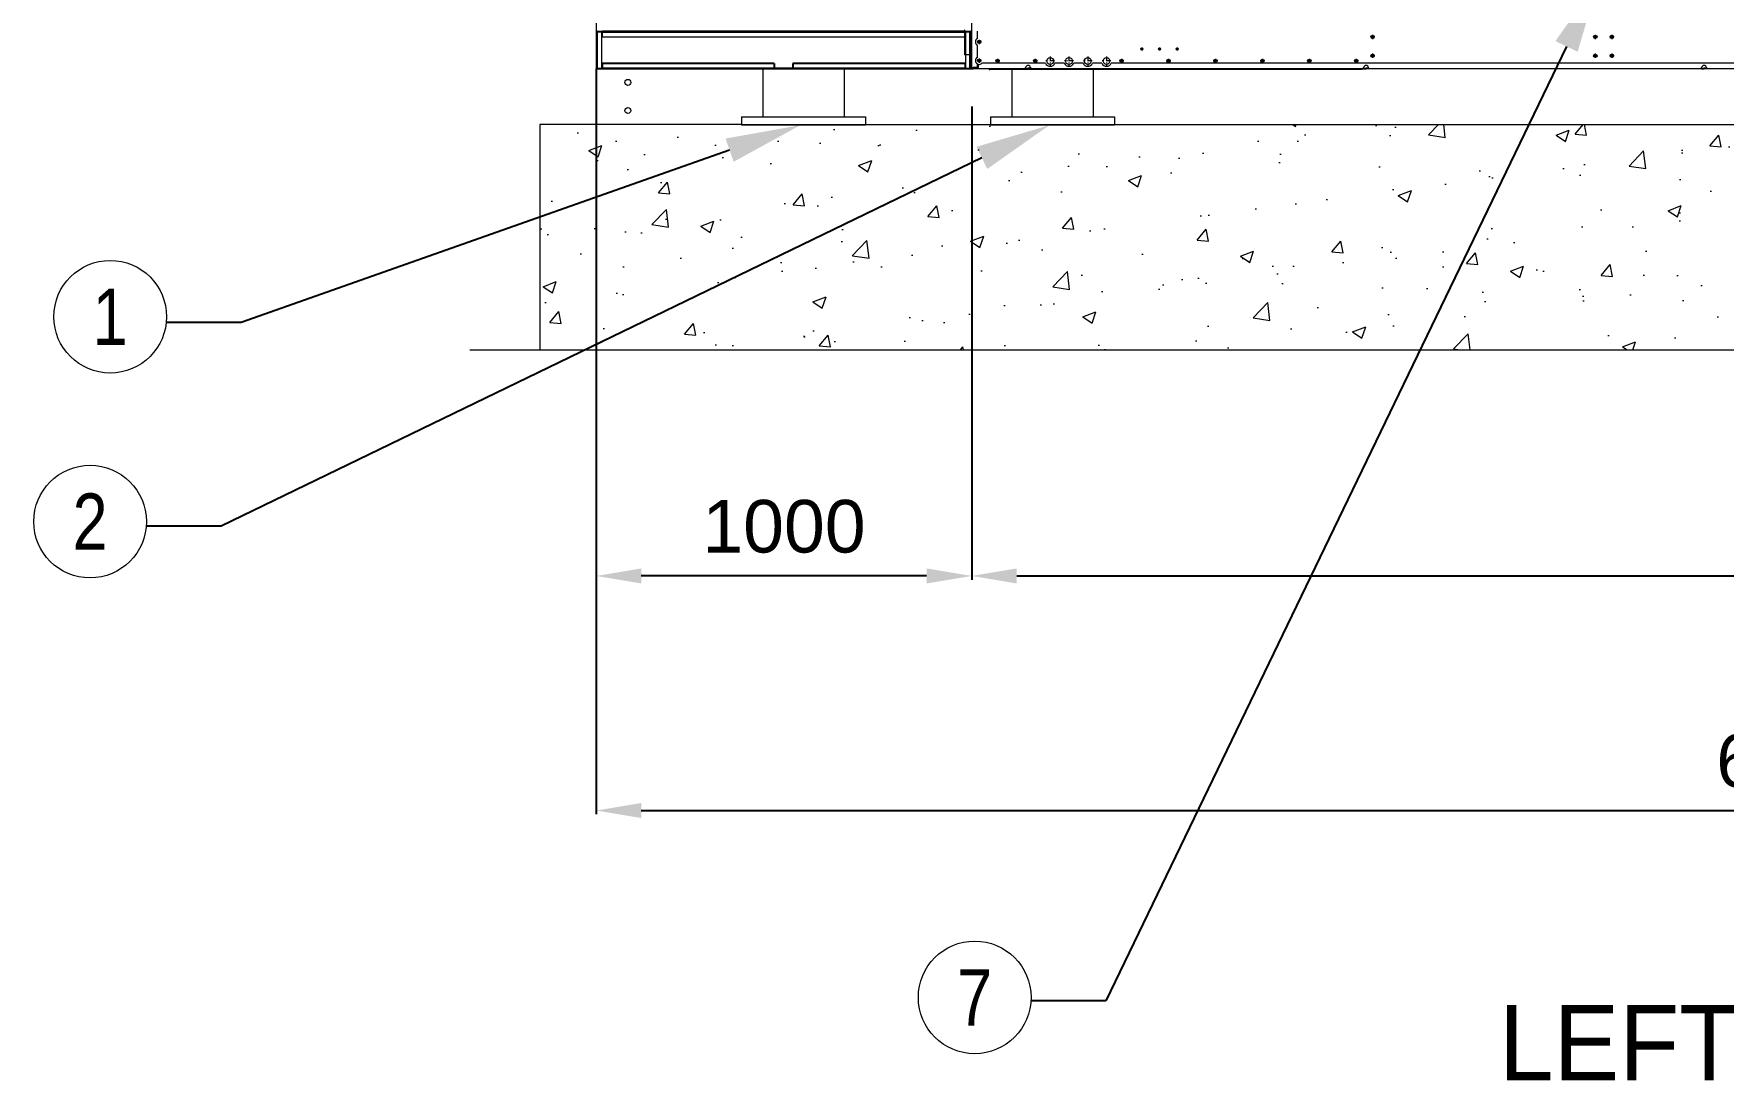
# Model space of a CAD drawing. Header units: millimetres. Extents: x -17070 to 52290, y -291348 to 40308.
# Drawn here: x 29672 to 34171, y 23300 to 26086 of the extents above; entities that cross this region are included whole.
import ezdxf
from ezdxf import colors
from ezdxf.entities.mleader import LeaderData, LeaderLine
from ezdxf.enums import TextEntityAlignment as Align
from ezdxf.math import Vec2, Vec3

# ---------------------------------------------------------------- set-up
doc = ezdxf.new("R2010")
doc.units = ezdxf.units.MM
doc.linetypes.add('DASHDOT', pattern=[18.5, 12, -3, 0.5, -3])
for name, color, linetype in [('냉각탑_dim', 1, 'Continuous'), ('냉각탑_text', 3, 'Continuous'), ('냉각탑_기초', 23, 'Continuous')]:
    doc.layers.add(name, color=color, linetype=linetype)
doc.styles.get("Standard").update_dxf_attribs({"font": 'arial.ttf'})
doc.styles.add('돋움', font='Dotum.ttf')
doc.dimstyles.new('1.40', dxfattribs={"dimscale": 20, "dimtxt": 1.5, "dimasz": 1, "dimexe": 0.5, "dimexo": 0.5, "dimgap": 0.5, "dimtad": 1, "dimdec": 0, "dimzin": 0, "dimdsep": 46, "dimtxsty": 'Standard', "dimcen": 0, "dimclrd": 2, "dimclre": 2, "dimclrt": 3, "dimadec": 0, "dimazin": 0, "dimtfac": 1, "dimtdec": 0, "dimtmove": 0, "dimatfit": 0, "dimfxl": 1, "dimtolj": 1, "dimtzin": 0, "dimlwd": -1, "dimlwe": -1, "dimarcsym": 0})

# ---------------------------------------------------------------- blocks, each defined once
blk = doc.blocks.new('*D586')
at = {"color": 2, "transparency": 16777216}
for p, q in [((31170, 25893), (31170, 24632.8)), ((32170, 25893), (32170, 24632.8)), ((32050, 24642.8), (31290, 24642.8))]:
    blk.add_line(p, q, dxfattribs=at)
for points in [[(31290, 24662.8), (31290, 24622.8), (31170, 24642.8)], [(32050, 24662.8), (32050, 24622.8), (32170, 24642.8)]]:
    blk.add_solid(points, dxfattribs=at)
at = {"layer": 'Defpoints', "color": 0, "transparency": 16777216}
for p in [(31170, 25993), (32170, 25993), (31170, 24642.8)]:
    blk.add_point(p, dxfattribs=at)
at = {"color": 3, "lineweight": 20, "transparency": 16777216, "insert": (31670, 24774.2), "char_height": 140, "attachment_point": 5}
blk.add_mtext('\\A1;1000', dxfattribs=at)
blk = doc.blocks.new('*D587')
at = {"color": 2, "transparency": 16777216}
for p, q in [((32170, 25893), (32170, 24632.8)), ((37570, 25893), (37570, 24632.8)), ((32290, 24642.8), (37450, 24642.8))]:
    blk.add_line(p, q, dxfattribs=at)
for points in [[(32290, 24662.8), (32290, 24622.8), (32170, 24642.8)], [(37450, 24662.8), (37450, 24622.8), (37570, 24642.8)]]:
    blk.add_solid(points, dxfattribs=at)
at = {"layer": 'Defpoints', "color": 0, "transparency": 16777216}
for p in [(32170, 25993), (37570, 25993), (37570, 24642.8)]:
    blk.add_point(p, dxfattribs=at)
at = {"color": 3, "lineweight": 20, "transparency": 16777216, "insert": (34870, 24774.2), "char_height": 140, "attachment_point": 5}
blk.add_mtext('\\A1;5400', dxfattribs=at)
blk = doc.blocks.new('*D588')
at = {"color": 2, "transparency": 16777216}
for p, q in [((31170, 25893), (31170, 24008.2)), ((37570, 25893), (37570, 24008.2)), ((31290, 24018.2), (37450, 24018.2))]:
    blk.add_line(p, q, dxfattribs=at)
for points in [[(31290, 24038.2), (31290, 23998.2), (31170, 24018.2)], [(37450, 24038.2), (37450, 23998.2), (37570, 24018.2)]]:
    blk.add_solid(points, dxfattribs=at)
at = {"layer": 'Defpoints', "color": 0, "transparency": 16777216}
for p in [(31170, 25993), (37570, 25993), (37570, 24018.2)]:
    blk.add_point(p, dxfattribs=at)
at = {"color": 3, "lineweight": 20, "transparency": 16777216, "insert": (34370, 24149.7), "char_height": 140, "attachment_point": 5}
blk.add_mtext('\\A1;6400', dxfattribs=at)
blk = doc.blocks.new('485689')
at = {"color": 7, "lineweight": 13, "ltscale": 0.486}
for p, q in [((183525.3, 30767.5), (183525.3, 30864.7)), ((183528.1, 30767.5), (183528.1, 30864.7)), ((184520.5, 30864.7), (184520.5, 30767.5)), ((184523.3, 30864.7), (184523.3, 30767.5))]:
    blk.add_line(p, q, dxfattribs=at)
at = {"color": 7, "lineweight": 13, "ltscale": 0.014}
for p, q in [((183528.1, 30864.7), (183525.3, 30864.7)), ((183541.9, 30863.3), (183541.9, 30866.1)), ((184506.7, 30863.3), (184506.7, 30866.1)), ((184520.5, 30864.7), (184523.3, 30864.7)), ((183528.1, 30767.5), (183525.3, 30767.5)), ((183541.9, 30768.9), (183541.9, 30766.1)), ((184506.7, 30768.9), (184506.7, 30766.1)), ((184520.5, 30767.5), (184523.3, 30767.5))]:
    blk.add_line(p, q, dxfattribs=at)
at = {"color": 7, "lineweight": 13, "ltscale": 0.004}
for p, q in [((183526.9, 30866.1), (183527.7, 30866.1)), ((184520.9, 30866.1), (184521.7, 30866.1)), ((183527.7, 30766.1), (183526.9, 30766.1)), ((184521.7, 30766.1), (184520.9, 30766.1))]:
    blk.add_line(p, q, dxfattribs=at)
at = {"color": 7, "lineweight": 13, "ltscale": 0.007}
for p, q in [((183526.9, 30864.7), (183526.9, 30866.1)), ((183527.7, 30866.1), (183527.7, 30864.7)), ((184520.9, 30864.7), (184520.9, 30866.1)), ((184521.7, 30864.7), (184521.7, 30866.1)), ((183526.9, 30766.1), (183526.9, 30767.5)), ((183527.7, 30766.1), (183527.7, 30767.5)), ((184520.9, 30767.5), (184520.9, 30766.1)), ((184521.7, 30766.1), (184521.7, 30767.5))]:
    blk.add_line(p, q, dxfattribs=at)
at = {"color": 7, "lineweight": 13, "ltscale": 0.071}
for p, q in [((183541.9, 30866.1), (183527.7, 30866.1)), ((184520.9, 30866.1), (184506.7, 30866.1)), ((183527.7, 30766.1), (183541.9, 30766.1)), ((184506.7, 30766.1), (184520.9, 30766.1))]:
    blk.add_line(p, q, dxfattribs=at)
at = {"color": 7, "lineweight": 13, "ltscale": 0.061}
for p, q in [((183540.3, 30864.7), (183528.1, 30864.7)), ((183541.9, 30863.3), (183541.9, 30851.1)), ((184506.7, 30851.1), (184506.7, 30863.3)), ((184520.5, 30864.7), (184508.3, 30864.7)), ((183528.1, 30767.5), (183540.3, 30767.5)), ((184508.3, 30767.5), (184520.5, 30767.5))]:
    blk.add_line(p, q, dxfattribs=at)
at = {"color": 7, "lineweight": 13, "ltscale": 0.366205}
for p, q in [((183540.3, 30864.7), (183540.3, 30768.9)), ((184508.3, 30781.1), (184508.3, 30864.7))]:
    blk.add_line(p, q, dxfattribs=at)
at = {"color": 7, "lineweight": 13, "ltscale": 0.008}
for p, q in [((183540.3, 30864.5), (183541.9, 30864.5)), ((183540.3, 30863.3), (183541.9, 30863.3)), ((184506.7, 30866.1), (184506.7, 30864.5)), ((184506.7, 30864.5), (184508.3, 30864.5)), ((184506.7, 30863.3), (184508.3, 30863.3)), ((183541.9, 30768.9), (183540.3, 30768.9)), ((183541.9, 30767.7), (183540.3, 30767.7)), ((184508.3, 30768.9), (184506.7, 30768.9)), ((184508.3, 30767.7), (184506.7, 30767.7)), ((184506.7, 30766.1), (184506.7, 30767.7))]:
    blk.add_line(p, q, dxfattribs=at)
at = {"color": 7, "lineweight": 13}
for p, q in [((183541.9, 30866.1), (184506.7, 30866.1)), ((183541.9, 30863.3), (184506.7, 30863.3)), ((184506.7, 30851.1), (183541.9, 30851.1)), ((184506.7, 30768.9), (183541.9, 30768.9)), ((184506.7, 30766.1), (183541.9, 30766.1))]:
    blk.add_line(p, q, dxfattribs=at)
at = {"color": 7, "lineweight": 13, "ltscale": 0.001386}
for p, q in [((183541.9, 30866.1), (183541.9, 30865.8)), ((183541.9, 30766.1), (183541.9, 30766.4))]:
    blk.add_line(p, q, dxfattribs=at)
at = {"color": 7, "lineweight": 13, "ltscale": 0.076206}
for p, q in [((183540.3, 30782.7), (183540.3, 30767.5)), ((184508.3, 30767.5), (184508.3, 30782.7))]:
    blk.add_line(p, q, dxfattribs=at)
at = {"color": 7, "lineweight": 13, "ltscale": 0.05737}
for p, q in [((183541.9, 30780.4), (183541.9, 30768.9)), ((184506.7, 30780.4), (184506.7, 30768.9))]:
    blk.add_line(p, q, dxfattribs=at)
for p, q in [((183541.9, 30780.4), (183999.3, 30780.4)), ((183999.3, 30780.4), (183999.3, 30768.9)), ((184049.3, 30780.4), (184506.7, 30780.4)), ((184049.3, 30780.4), (184049.3, 30768.9))]:
    blk.add_line(p, q)
blk = doc.blocks.new('1')
at = {"lineweight": 20}
for p, q in [((31170, 29593), (31170, 25993)), ((31170, 25993), (32170, 25993)), ((32170, 25993), (32170, 25996.5)), ((32170, 25993), (32173.5, 25993)), ((37570, 25993), (32670, 25993))]:
    blk.add_line(p, q, dxfattribs=at)
at = {"color": 7, "lineweight": 20}
for p, q in [((32170, 25996.5), (32170, 26476)), ((32150.8, 26097.1), (32150.8, 26030.8)), ((32185, 26023.6), (32185, 26056.3)), ((32366.4, 26008), (32197.2, 26008)), ((32416.4, 26008), (32391.7, 26008)), ((32466.4, 26008), (32441.7, 26008)), ((32516.4, 26008), (32491.7, 26008)), ((34798.4, 26008), (32541.7, 26008)), ((31613.8, 25993), (31613.8, 25865)), ((31830.1, 25993), (31830.1, 25865)), ((32313.3, 25993), (32187, 25993)), ((33206.5, 25991), (32219.5, 25991)), ((32277, 25991), (32277, 25865)), ((33213.3, 25993), (32326.8, 25993)), ((32493.3, 25991), (32493.3, 25865)), ((34113.3, 25993), (33226.8, 25993)), ((35013.3, 25993), (34126.8, 25993)), ((31556.9, 25865), (31886.9, 25865)), ((31556.9, 25865), (31556.9, 25843)), ((31886.9, 25843), (31556.9, 25843)), ((31886.9, 25865), (31886.9, 25843)), ((32220.2, 25865), (32550.2, 25865)), ((32220.2, 25865), (32220.2, 25843)), ((32550.2, 25843), (32220.2, 25843)), ((32550.2, 25865), (32550.2, 25843))]:
    blk.add_line(p, q, dxfattribs=at)
at = {"color": 7, "lineweight": 20, "ltscale": 0.483494}
blk.add_line((32185, 26073.6), (32185, 26093), dxfattribs=at)
at = {"color": 7, "linetype": 'DASHDOT', "lineweight": 20, "ltscale": 0.292499}
for p, q in [((32195.9, 26065), (32184.2, 26065)), ((33243.4, 26078), (33231.7, 26078)), ((33836.4, 26078), (33824.7, 26078)), ((33880.4, 26078), (33868.7, 26078)), ((32195.9, 26015), (32184.2, 26015)), ((32244.9, 26014), (32233.2, 26014)), ((32344.9, 26014), (32333.2, 26014)), ((32574.9, 26014), (32563.2, 26014)), ((32699.9, 26014), (32688.2, 26014)), ((32824.9, 26014), (32813.2, 26014)), ((32949.9, 26014), (32938.2, 26014)), ((33074.9, 26014), (33063.2, 26014)), ((33199.9, 26014), (33188.2, 26014)), ((33243.4, 26028), (33231.7, 26028)), ((33836.4, 26028), (33824.7, 26028)), ((33880.4, 26028), (33868.7, 26028))]:
    blk.add_line(p, q, dxfattribs=at)
at = {"color": 7, "linetype": 'DASHDOT', "lineweight": 20, "ltscale": 0.2925}
for p, q in [((32190, 26070.8), (32190, 26059.1)), ((33237.5, 26083.8), (33237.5, 26072.1)), ((33830.5, 26083.8), (33830.5, 26072.1)), ((33874.5, 26083.8), (33874.5, 26072.1)), ((32190, 26020.8), (32190, 26009.1)), ((32239, 26019.8), (32239, 26008.1)), ((32339, 26019.8), (32339, 26008.1)), ((32569, 26019.8), (32569, 26008.1)), ((32694, 26019.8), (32694, 26008.1)), ((32819, 26019.8), (32819, 26008.1)), ((32944, 26019.8), (32944, 26008.1)), ((33069, 26019.8), (33069, 26008.1)), ((33194, 26019.8), (33194, 26008.1)), ((33237.5, 26033.8), (33237.5, 26022.1)), ((33830.5, 26033.8), (33830.5, 26022.1)), ((33874.5, 26033.8), (33874.5, 26022.1))]:
    blk.add_line(p, q, dxfattribs=at)
at = {"color": 7, "linetype": 'DASHDOT', "lineweight": 20, "ltscale": 0.195}
for p, q in [((32623, 26049.9), (32623, 26042.1)), ((32670, 26049.9), (32670, 26042.1)), ((32717, 26049.9), (32717, 26042.1)), ((33237, 26081.9), (33237, 26074.1)), ((33830, 26081.9), (33830, 26074.1)), ((33874, 26081.9), (33874, 26074.1)), ((33237, 26031.9), (33237, 26024.1)), ((33830, 26031.9), (33830, 26024.1)), ((33874, 26031.9), (33874, 26024.1))]:
    blk.add_line(p, q, dxfattribs=at)
at = {"color": 7, "linetype": 'DASHDOT', "lineweight": 20, "ltscale": 0.195001}
for p, q in [((33240.9, 26078), (33233.1, 26078)), ((33833.9, 26078), (33826.1, 26078)), ((33877.9, 26078), (33870.1, 26078)), ((32626.9, 26046), (32619.1, 26046)), ((32673.9, 26046), (32666.1, 26046)), ((32720.9, 26046), (32713.1, 26046)), ((33240.9, 26028), (33233.1, 26028)), ((33833.9, 26028), (33826.1, 26028)), ((33877.9, 26028), (33870.1, 26028))]:
    blk.add_line(p, q, dxfattribs=at)
at = {"color": 7, "lineweight": 20, "ltscale": 0.479992}
blk.add_line((32170, 26030.8), (32150.8, 26030.8), dxfattribs=at)
at = {"color": 7, "lineweight": 20, "ltscale": 0.245994}
blk.add_line((32185, 25996.5), (32185, 26006.3), dxfattribs=at)
at = {"color": 7, "lineweight": 20, "ltscale": 0.224015}
blk.add_line((32187, 26005.4), (32187, 25996.5), dxfattribs=at)
at = {"color": 7, "lineweight": 20, "ltscale": 0.15}
blk.add_line((32190, 26012), (32190, 26018), dxfattribs=at)
at = {"color": 7, "linetype": 'DASHDOT', "lineweight": 20}
for p, q in [((32390.7, 26014), (32367.3, 26014)), ((32379, 26025.7), (32379, 26002.3)), ((32440.7, 26014), (32417.3, 26014)), ((32429, 26025.7), (32429, 26002.3)), ((32490.7, 26014), (32467.3, 26014)), ((32479, 26025.7), (32479, 26002.3)), ((32540.7, 26014), (32517.3, 26014)), ((32529, 26025.7), (32529, 26002.3))]:
    blk.add_line(p, q, dxfattribs=at)
at = {"ltscale": 500}
for p, q in [((31170, 25993), (31170, 25907.8)), ((31170, 25907.8), (31170, 25844.6))]:
    blk.add_line(p, q, dxfattribs=at)
at = {"color": 7, "lineweight": 20, "ltscale": 0.0875}
for p, q in [((32170, 25996.5), (32173.5, 25996.5)), ((32187, 25993), (32187, 25996.5))]:
    blk.add_line(p, q, dxfattribs=at)
at = {"color": 7, "lineweight": 20, "ltscale": 0.0375}
blk.add_line((32173.5, 25995), (32173.5, 25996.5), dxfattribs=at)
at = {"color": 7, "lineweight": 20, "ltscale": 0.2875}
blk.add_line((32185, 25996.5), (32173.5, 25996.5), dxfattribs=at)
at = {"color": 7, "lineweight": 20, "ltscale": 0.05}
for p, q in [((32173.5, 25993), (32173.5, 25995)), ((32216, 25991), (32218, 25991)), ((32313.3, 25993), (32313.3, 25995)), ((32326.8, 25993), (32326.8, 25995)), ((33210, 25991), (33208, 25991)), ((33213.3, 25993), (33213.3, 25995)), ((33226.8, 25993), (33226.8, 25995)), ((34113.3, 25993), (34113.3, 25995)), ((34126.8, 25993), (34126.8, 25995))]:
    blk.add_line(p, q, dxfattribs=at)
at = {"color": 7, "lineweight": 20, "ltscale": 0.3375}
for p, q in [((32173.5, 25995), (32187, 25995)), ((32187, 25993), (32173.5, 25993))]:
    blk.add_line(p, q, dxfattribs=at)
at = {"color": 7, "lineweight": 20, "ltscale": 0.050016}
for p, q in [((32216, 25991), (32216, 25993)), ((32218, 25991), (32218, 25993))]:
    blk.add_line(p, q, dxfattribs=at)
at = {"color": 7, "lineweight": 20, "ltscale": 0.049866}
for p, q in [((32219.5, 25993), (32219.5, 25991)), ((33206.5, 25993), (33206.5, 25991))]:
    blk.add_line(p, q, dxfattribs=at)
at = {"color": 7, "lineweight": 20, "ltscale": 0.169248}
for p, q in [((32313.3, 25995), (32320, 25995)), ((32313.3, 25993), (32320, 25993)), ((32326.8, 25995), (32320, 25995)), ((32326.8, 25993), (32320, 25993)), ((33213.3, 25995), (33220, 25995)), ((33213.3, 25993), (33220, 25993)), ((33226.8, 25995), (33220, 25995)), ((33226.8, 25993), (33220, 25993)), ((34113.3, 25995), (34120, 25995)), ((34113.3, 25993), (34120, 25993)), ((34126.8, 25995), (34120, 25995)), ((34126.8, 25993), (34120, 25993))]:
    blk.add_line(p, q, dxfattribs=at)
at = {"color": 7, "lineweight": 20, "ltscale": 0.050015}
for p, q in [((33208, 25993), (33208, 25991)), ((33210, 25993), (33210, 25991))]:
    blk.add_line(p, q, dxfattribs=at)
at = {"color": 7, "lineweight": 20}
for centre, radius in [((32190, 26065), 4.5), ((32190, 26065), 3), ((32623, 26046), 3), ((32670, 26046), 3), ((32717, 26046), 3), ((33237.5, 26078), 4.5), ((33237, 26078), 3), ((33830.5, 26078), 4.5), ((33830, 26078), 3), ((33874.5, 26078), 4.5), ((33874, 26078), 3), ((32190, 26015), 4.5), ((32190, 26015), 3), ((32239, 26014), 4.5), ((32239, 26014), 3), ((32339, 26014), 4.5), ((32339, 26014), 3), ((32379, 26014), 9), ((32429, 26014), 9), ((32479, 26014), 9), ((32529, 26014), 9), ((32569, 26014), 4.5), ((32569, 26014), 3), ((32694, 26014), 4.5), ((32694, 26014), 3), ((32819, 26014), 4.5), ((32819, 26014), 3), ((32944, 26014), 4.5), ((32944, 26014), 3), ((33069, 26014), 4.5), ((33069, 26014), 3), ((33194, 26014), 4.5), ((33194, 26014), 3), ((33237.5, 26028), 4.5), ((33237, 26028), 3), ((33830.5, 26028), 4.5), ((33830, 26028), 3), ((33874.5, 26028), 4.5), ((33874, 26028), 3)]:
    blk.add_circle(centre, radius, dxfattribs=at)
at = {"lineweight": 20}
for centre in [(31254.3, 25957.1), (31254.3, 25882.1)]:
    blk.add_circle(centre, 8, dxfattribs=at)
at = {"color": 7, "lineweight": 20}
for centre, radius, start, end in [((32190, 26065), 10, 120, 240), ((32190, 26015), 10, 120, 240), ((32190, 26015), 10, 252.5424, 315.573), ((32320, 25995), 7, 12.3736, 167.6264), ((32379, 26014), 14, 205.3769, 334.6231), ((32429, 26014), 14, 205.3769, 334.6231), ((32479, 26014), 14, 205.3769, 334.6231), ((32529, 26014), 14, 205.3769, 334.6231), ((33220, 25995), 7, 12.3736, 167.6264), ((34120, 25995), 7, 12.3736, 167.6264), ((32173.5, 25996.5), 3.5, 180, 270), ((32173.5, 25996.5), 1.5, 180, 270), ((32208.5, 25996.5), 3.5, 270, 270.245), ((32217.5, 25996.5), 3.5, 269.755, 270), ((33210.5, 25996.5), 3.5, 270, 270.245), ((33208.2, 25994), 18.8, 0.553, 7.5903), ((33254.5, 25996.5), 3.5, 270, 270.245), ((33812.5, 25996.5), 3.5, 269.755, 270), ((33847.5, 25996.5), 3.5, 270, 270.245), ((33856.5, 25996.5), 3.5, 269.755, 270), ((33891.5, 25996.5), 3.5, 270, 270.245)]:
    blk.add_arc(centre, radius, start, end, dxfattribs=at)
for points in [[(32313, 25994.2), (32313, 25994.6), (32313.1, 25995), (32313.1, 25995.5), (32313.1, 25996), (32313.2, 25996.5)], [(32313.1, 25995.2), (32313.1, 25995.1), (32313.1, 25995), (32313.2, 25995), (32313.2, 25995), (32313.3, 25995)], [(32327, 25995.2), (32327, 25995.1), (32327, 25995), (32326.9, 25995), (32326.9, 25995), (32326.8, 25995)], [(32326.9, 25996.5), (32326.9, 25996), (32327, 25995.5), (32327, 25995), (32327, 25994.6), (32327, 25994.2)], [(33213, 25994.2), (33213, 25994.6), (33213.1, 25995), (33213.1, 25995.5), (33213.1, 25996), (33213.2, 25996.5)], [(33213.1, 25995.2), (33213.1, 25995.1), (33213.1, 25995), (33213.2, 25995), (33213.2, 25995), (33213.3, 25995)], [(33227, 25995.2), (33227, 25995.1), (33227, 25995), (33226.9, 25995), (33226.9, 25995), (33226.8, 25995)], [(34113, 25994.2), (34113, 25994.6), (34113.1, 25995), (34113.1, 25995.5), (34113.1, 25996), (34113.2, 25996.5)], [(34113.1, 25995.2), (34113.1, 25995.1), (34113.1, 25995), (34113.2, 25995), (34113.2, 25995), (34113.3, 25995)], [(34127, 25995.2), (34127, 25995.1), (34127, 25995), (34126.9, 25995), (34126.9, 25995), (34126.8, 25995)], [(34126.9, 25996.5), (34126.9, 25996), (34127, 25995.5), (34127, 25995), (34127, 25994.6), (34127, 25994.2)]]:
    blk.add_open_spline(points, degree=5, dxfattribs=at)
for points in [[(32313, 25994.2), (32313, 25993.8), (32313.1, 25993.5), (32313.1, 25993.3), (32313.1, 25993.1), (32313.2, 25993), (32313.2, 25993), (32313.3, 25993), (32313.3, 25993)], [(32327, 25994.2), (32327, 25993.8), (32327, 25993.5), (32327, 25993.3), (32327, 25993.1), (32326.9, 25993), (32326.9, 25993), (32326.8, 25993), (32326.8, 25993)], [(33213, 25994.2), (33213, 25993.8), (33213.1, 25993.5), (33213.1, 25993.3), (33213.1, 25993.1), (33213.2, 25993), (33213.2, 25993), (33213.3, 25993), (33213.3, 25993)], [(33227, 25994.2), (33227, 25993.8), (33227, 25993.5), (33227, 25993.3), (33227, 25993.1), (33226.9, 25993), (33226.9, 25993), (33226.8, 25993), (33226.8, 25993)], [(34113, 25994.2), (34113, 25993.8), (34113.1, 25993.5), (34113.1, 25993.3), (34113.1, 25993.1), (34113.2, 25993), (34113.2, 25993), (34113.3, 25993), (34113.3, 25993)], [(34127, 25994.2), (34127, 25993.8), (34127, 25993.5), (34127, 25993.3), (34127, 25993.1), (34126.9, 25993), (34126.9, 25993), (34126.8, 25993), (34126.8, 25993)]]:
    blk.add_open_spline(points, degree=5, knots=[0, 0, 0, 0, 0, 0, 3.902586, 3.902586, 3.902586, 4.80152, 4.80152, 4.80152, 4.80152, 4.80152, 4.80152], dxfattribs=at)
at = {"layer": '냉각탑_기초', "lineweight": 20, "ltscale": 30}
for p, q in [((31556.9, 25844.6), (31170, 25844.6)), ((31556.9, 25844.6), (32550.2, 25844.6)), ((31556.9, 25844.6), (32550.2, 25844.6)), ((32550.2, 25844.6), (37570, 25844.6))]:
    blk.add_line(p, q, dxfattribs=at)
at = {"lineweight": 20, "ltscale": 7.5, "xscale": -1}
blk.add_blockref('485689', (215693.3, -4773.1), dxfattribs=at)

msp = doc.modelspace()

# ---------------------------------------------------------------- hatches: boundary and pattern name
at = {"layer": '냉각탑_기초', "lineweight": 20, "ltscale": 30}
h = msp.add_hatch(dxfattribs=at)
h.set_pattern_fill('AR-CONC', color=256, scale=50, style=0)
h.set_pattern_definition([(50, (23767.98, 9303.3), (358.63, -31.376), [37.5, -412.5]), (355, (23767.98, 9303.3), (-69.3757, 376.096), [30, -330]), (100.4514, (23797.86, 9300.7), (289.2547, 344.72), [31.87, -350.571]), (46.1842, (23767.98, 9403.3), (533.6205, -82.7595), [56.25, -618.75]), (96.6356, (23812.44, 9396.4), (467.331, 487.059), [47.805, -525.856]), (351.1842, (23768, 9403.3), (467.331, 487.06), [45, -495]), (21, (23817.98, 9378.3), (298.4535, -201.3094), [37.5, -412.5]), (326, (23817.98, 9378.3), (121.6577, 362.575), [30, -330]), (71.4514, (23842.85, 9361.53), (420.1113, 161.265), [31.87, -350.571]), (37.5, (23767.98, 9303.3), (6.0799, 166.4469), [0, -326, 0, -335, 0, -331.25]), (7.5, (23767.98, 9303.3), (131.5348, 197.2059), [0, -191, 0, -318.5, 0, -126.25]), (327.5, (23656.48, 9303.3), (266.9112, -11.2774), [0, -125, 0, -390, 0, -517.5]), (317.5, (23606.48, 9303.3), (291.593, 50.0525), [0, -162.5, 0, -259, 0, -367.5])])
h.paths.add_polyline_path([(37720, 25844.6), (31020, 25844.6), (31020, 25244.6), (37720, 25244.6)])

# ---------------------------------------------------------------- linework, layer by layer
at = {"layer": '냉각탑_dim', "linetype": 'ByBlock', "lineweight": 20}
for centre in [(29875.9, 25333), (29822.4, 24787.5), (32177.9, 23520.5)]:
    msp.add_circle(centre, 150, dxfattribs=at)
at = {"layer": '냉각탑_기초', "lineweight": 20, "ltscale": 30}
for p, q in [((31020, 25844.6), (31020, 25244.6)), ((31170, 25844.6), (31020, 25844.6)), ((30833.5, 25244.6), (31020, 25244.6)), ((31020, 25244.6), (37720, 25244.6))]:
    msp.add_line(p, q, dxfattribs=at)

# ---------------------------------------------------------------- block references
msp.add_blockref('1', (0, 0))

# ---------------------------------------------------------------- texts
at = {"layer": '냉각탑_text', "lineweight": 20, "width": 0.8}
for s, p in [('1', (29875.9, 25333)), ('2', (29822.4, 24787.5)), ('7', (32177.9, 23520.5))]:
    msp.add_text(s, height=150, dxfattribs=at).set_placement(p, align=Align.MIDDLE_CENTER)
at = {"layer": '냉각탑_text', "lineweight": 20, "style": '돋움'}
msp.add_text('LEFT VIEW', height=199.97, dxfattribs=at).set_placement((34264.5, 23400), align=Align.MIDDLE_CENTER)

# ---------------------------------------------------------------- dimensions: what is measured, and where the dimension line sits
at = {"lineweight": 20}
for base, p1, p2, picture, middle in [((31170, 24642.8), (32170, 25993), (31170, 25993), '*D586', (31670, 24774.2)), ((37570, 24018.2), (31170, 25993), (37570, 25993), '*D588', (34370, 24149.7)), ((37570, 24642.8), (32170, 25993), (37570, 25993), '*D587', (34870, 24774.2))]:
    dim = msp.add_linear_dim(base=base, p1=p1, p2=p2, dimstyle='1.40', override={"dimtxt": 7, "dimasz": 6, "dimexo": 5, "dimgap": 3}, dxfattribs=at)
    dim.commit()
    dim.dimension.update_dxf_attribs({"geometry": picture, "text_midpoint": middle})

# ---------------------------------------------------------------- leaders
at = {"layer": '냉각탑_dim', "lineweight": 20}
ml = msp.add_multileader_mtext('Standard', dxfattribs=at)
ml.set_content('')
ml.set_leader_properties(color=256)
ml.build(insert=Vec2(0, 0))
ml.multileader.update_dxf_attribs({"text_right_attachment_type": 6, "dogleg_length": 5, "arrow_head_size": 199.5, "scale": 30})
ctx = ml.context
ctx.base_point, ctx.scale, ctx.char_height, ctx.arrow_head_size, ctx.landing_gap_size, ctx.plane_origin = Vec3(32327.6, 23511.3), 30, 7.18, 199.5, 3.59, Vec3(33970.7, 24735.6)
ctx.right_attachment, ctx.text_align_type = 6, 2
notes = []
notes.append((ctx, [(0, (1, 1, 0), (32527.1, 23511.3), (-1, 0), 199.5, [(0, [(33840.6, 26232.5)], 0, [])])]))
ctx.mtext, ml.multileader.dxf.content_type = None, 0
ml = msp.add_multileader_mtext('Standard', dxfattribs=at)
ml.set_content('')
ml.set_leader_properties(color=256)
ml.build(insert=Vec2(0, 0))
ml.multileader.update_dxf_attribs({"text_right_attachment_type": 6, "dogleg_length": 5, "arrow_head_size": 199.5, "scale": 30})
ctx = ml.context
ctx.base_point, ctx.scale, ctx.char_height, ctx.arrow_head_size, ctx.landing_gap_size, ctx.plane_origin = Vec3(29972.3, 24775.6), 30, 7.18, 199.5, 3.59, Vec3(32506.8, 24346)
ctx.right_attachment, ctx.text_align_type = 6, 2
notes.append((ctx, [(0, (1, 1, 0), (30171.8, 24775.6), (-1, 0), 199.5, [(0, [(32376.7, 25843)], 0, [])])]))
ctx.mtext, ml.multileader.dxf.content_type = None, 0
ml = msp.add_multileader_mtext('Standard', dxfattribs=at)
ml.set_content('')
ml.set_leader_properties(color=256)
ml.build(insert=Vec2(0, 0))
ml.multileader.update_dxf_attribs({"text_right_attachment_type": 6, "dogleg_length": 5, "arrow_head_size": 199.5, "scale": 30})
ctx = ml.context
ctx.base_point, ctx.scale, ctx.char_height, ctx.arrow_head_size, ctx.landing_gap_size, ctx.plane_origin = Vec3(30025.1, 25317.5), 30, 7.18, 199.5, 3.59, Vec3(31843.5, 24346)
ctx.right_attachment, ctx.text_align_type = 6, 2
notes.append((ctx, [(0, (1, 1, 0), (30224.6, 25317.5), (-1, 0), 199.5, [(0, [(31713.4, 25843)], 0, [])])]))
ctx.mtext, ml.multileader.dxf.content_type = None, 0
for ctx, leaders in notes:
    for number, flags, end, landing, length, lines in leaders:
        leader = LeaderData()
        leader.index, (leader.has_last_leader_line, leader.has_dogleg_vector, leader.attachment_direction) = number, flags
        leader.last_leader_point, leader.dogleg_vector, leader.dogleg_length = Vec3(end), Vec3(landing), length
        for number, points, colour, breaks in lines:
            line = LeaderLine()
            line.index, line.vertices, line.color, line.breaks = number, Vec3.list(points), colors.encode_raw_color(colour), breaks
            leader.lines.append(line)
        ctx.leaders.append(leader)

doc.saveas('drawing.dxf')
